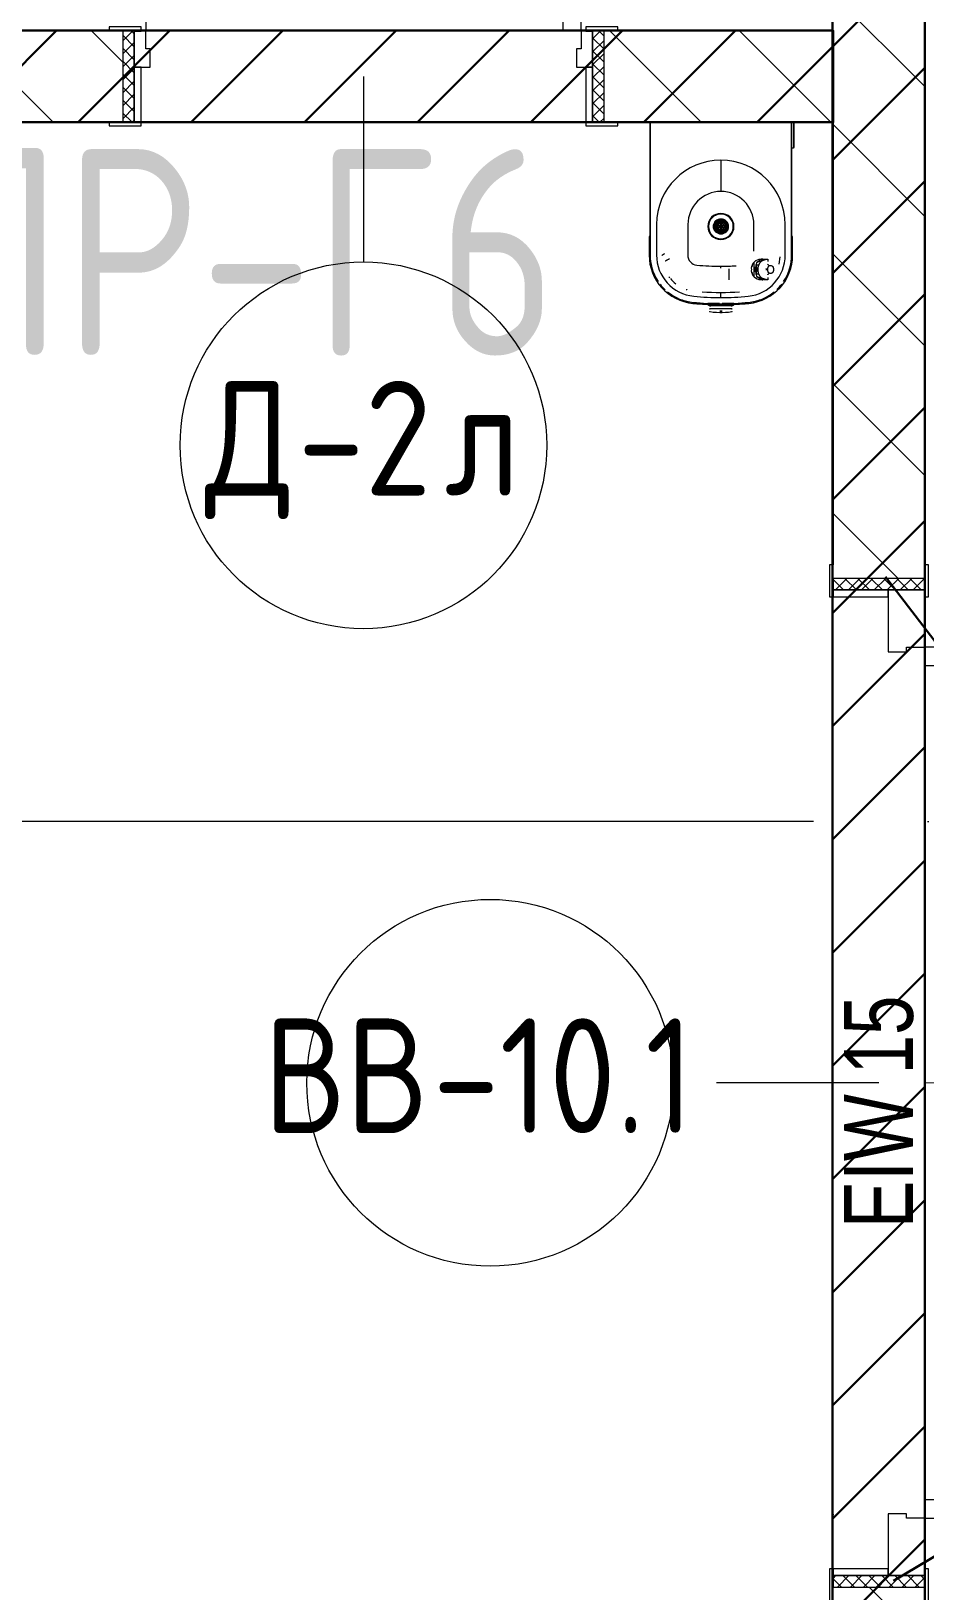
# Model space of a CAD drawing. Header units: millimetres. Extents: x -592259 to 288321, y -552984 to 293768.
# Drawn here: x 162803 to 164753, y -212709 to -209307 of the extents above; entities that cross this region are included whole.
import ezdxf

# ---------------------------------------------------------------- set-up
doc = ezdxf.new("R2010")
doc.units = ezdxf.units.MM
doc.linetypes.add('ADSK_Линия сетки', pattern=[2500, 2000, -250, 0, -250])
for name, color, linetype, lineweight in [('0.1) Блок 3 вып', 6, 'Continuous', 30), ('2.2)Фарх остаток.', 1, 'Continuous', 30), ('3.3) Перемычки 3 выполн', 5, 'Continuous', 30), ('A-DOOR-____-IDEN', 250, 'Continuous', 9), ('A-DOOR-____-MCUT', 250, 'Continuous', 5), ('A-DOOR-____-OTLN', 250, 'Continuous', 5), ('A-DOOR-FRAM-MCUT', 250, 'Continuous', 5), ('A-DOOR-FRAM-OTLN', 250, 'Continuous', 5), ('A-GENM-____-OTLN', 250, 'Continuous', 9), ('A-WALL-____-MCUT', 250, 'Continuous', 13), ('A-WALL-____-PATT', 250, 'Continuous', 13), ('I-WALL-____-OTLN', 250, 'Continuous', 9), ('S-GRID-____-OTLN', 250, 'Continuous', 9)]:
    doc.layers.add(name, color=color, linetype=linetype, lineweight=lineweight)
doc.styles.add('Arial Narrow', font='ARIALN.TTF', dxfattribs={"width": 0.9, "height": 150})
doc.styles.add('GOST Common_1', font='', dxfattribs={"width": 0.9, "height": 250})
doc.styles.add('ISOCPEUR_I_1', font='ГОСТ тип А.ttf', dxfattribs={"height": 2500})
doc.styles.get('GOST Common_1').set_extended_font_data('GOST Common')
pattern_1 = [(135, (28052.9, -258555.93), (-141.42136, -141.42136), [])]

# ---------------------------------------------------------------- blocks, each defined once
blk = doc.blocks.new('Дверь_СКБ_2Ст_Внутренняя1 - Н_ВВ-10_2_2200x2600h_Фрамуга сверху 2 EIW 15-42979487-АР1_Маркировочный план 3 этажа секция 2_3')
at = {"layer": 'A-DOOR-____-OTLN'}
h = blk.add_hatch(dxfattribs=at)
h.set_pattern_fill('FP_12', color=256, style=0, pattern_type=2)
h.set_pattern_definition([(135, (1201.41, 164.685), (-14.1421, -14.1421), []), (225, (1201.41, 164.685), (14.1421, -14.1421), [])])
h.paths.add_polyline_path([(1112.5, -100), (1112.5, 100), (1087.5, 100), (1087.5, -100)])
at = {"layer": 'A-DOOR-FRAM-OTLN'}
h = blk.add_hatch(dxfattribs=at)
h.set_pattern_fill('FP_13', color=256, style=0, pattern_type=2)
h.set_pattern_definition([(45, (-921.384, 164.685), (-14.1421, 14.1421), []), (135, (-921.384, 164.685), (-14.1421, -14.1421), [])])
h.paths.add_polyline_path([(-1062.5, 93.9), (-1062.5, 100), (-1087.5, 100), (-1087.5, -100), (-1062.5, -100), (-1062.5, 60)])
at = {"layer": 'A-DOOR-____-MCUT'}
for p, q in [((-937.5, 1050), (-937.5, 100)), ((-897.5, 1050), (-937.5, 1050)), ((-897.5, 100), (-897.5, 1050)), ((962.5, 1050), (922.5, 1050)), ((922.5, 1050), (922.5, 100)), ((962.5, 100), (962.5, 1050)), ((-937.5, 100), (-897.5, 100)), ((922.5, 100), (962.5, 100))]:
    blk.add_line(p, q, dxfattribs=at)
at = {"layer": 'A-DOOR-____-OTLN'}
for centre, start, end in [((-937.5, 100), 0, 90), ((962.5, 100), 90, 180)]:
    blk.add_arc(centre, 950, start, end, dxfattribs=at)
at = {"layer": 'A-DOOR-FRAM-MCUT'}
for p, q in [((-1047.5, 108), (-1117.5, 108)), ((-1117.5, 108), (-1117.5, 100)), ((-1047.5, 100), (-1047.5, 108)), ((1142.5, 108), (1072.5, 108)), ((1072.5, 108), (1072.5, 100)), ((1142.5, 100), (1142.5, 108)), ((-1117.5, 100), (-1047.5, 100)), ((-1062.5, 100), (-1087.5, 100)), ((-1087.5, 100), (-1087.5, -100)), ((-937.5, 100), (-1062.5, 100)), ((-1062.5, 100), (-1062.5, 20)), ((-1062.5, -100), (-1062.5, 100)), ((-1047.5, 100), (-1062.5, 100)), ((-1062.5, 100), (-1062.5, 99)), ((-1062.5, 99), (-1047.5, 99)), ((-1047.5, 99), (-1047.5, 100)), ((-937.5, 60), (-937.5, 100)), ((962.5, 100), (962.5, 60)), ((1087.5, 100), (962.5, 100)), ((1087.5, 100), (1072.5, 100)), ((1072.5, 100), (1072.5, 99)), ((1072.5, 100), (1142.5, 100)), ((1072.5, 99), (1087.5, 99)), ((1087.5, 20), (1087.5, 100)), ((1112.5, 100), (1087.5, 100)), ((1087.5, 100), (1087.5, -100)), ((1087.5, 99), (1087.5, 100)), ((1112.5, -100), (1112.5, 100)), ((-927.5, 60), (-937.5, 60)), ((-927.5, 20), (-927.5, 60)), ((962.5, 60), (952.5, 60)), ((952.5, 60), (952.5, 20)), ((-1062.5, 20), (-927.5, 20)), ((-1047.5, 20), (-1062.5, 20)), ((-1062.5, 20), (-1062.5, -100)), ((-1047.5, -100), (-1047.5, 20)), ((952.5, 20), (1087.5, 20)), ((1087.5, 20), (1072.5, 20)), ((1072.5, 20), (1072.5, -100)), ((1087.5, -100), (1087.5, 20)), ((-1047.5, -100), (-1117.5, -100)), ((-1117.5, -100), (-1117.5, -108)), ((-1087.5, -100), (-1062.5, -100)), ((-1062.5, -100), (-1047.5, -100)), ((-1047.5, -108), (-1047.5, -100)), ((1072.5, -100), (1087.5, -100)), ((1142.5, -100), (1072.5, -100)), ((1072.5, -100), (1072.5, -108)), ((1087.5, -100), (1112.5, -100)), ((1142.5, -108), (1142.5, -100)), ((-1117.5, -108), (-1047.5, -108)), ((1072.5, -108), (1142.5, -108))]:
    blk.add_line(p, q, dxfattribs=at)
blk = doc.blocks.new('HDF-EBP_SINK - HDF-EBP_SINK-V70-АР1_Маркировочный план 3 этажа секция 2_3')
at = {"layer": 'A-GENM-____-OTLN', "lineweight": 5}
for p, q in [((-154.4, -367.1), (-154.4, -77.5)), ((-154.4, -77.5), (-154.4, -367.1)), ((154.4, -77.5), (154.4, -367.1)), ((154.4, -367.1), (154.4, -77.5)), ((-140.4, -300.5), (-140.5, -367)), ((-72.1, -300.6), (-72.2, -367.1)), ((72.2, -358.4), (72.1, -300.6)), ((140.5, -367), (140.4, -300.5)), ((-154.4, -326.9), (-156.6, -326.9)), ((-156.6, -326.9), (-156.6, -367.1)), ((156.6, -326.9), (154.4, -326.9)), ((156.6, -367.1), (156.6, -326.9)), ((128.5, -371), (126.6, -387.1)), ((67.9, -392.4), (67.9, -390.6)), ((67.9, -406.3), (67.9, -404.6)), ((71.6, -383.4), (71.6, -413.5)), ((72.3, -396.8), (75, -396.8)), ((75, -399.9), (72.3, -399.9)), ((75, -393.5), (76.5, -393)), ((75, -393.5), (76.5, -393)), ((75, -396.8), (75, -393.5)), ((75, -396.8), (76.6, -396.8)), ((75, -403.2), (75, -399.9)), ((76.6, -399.9), (75, -399.9)), ((76.5, -403.7), (75, -403.2)), ((77.7, -404.1), (75, -403.2)), ((76.6, -393.5), (76.6, -396.8)), ((76.6, -399.9), (76.6, -403.2)), ((76.6, -403.2), (77.8, -403.6)), ((77.1, -408), (77.1, -388.9)), ((77.2, -388.1), (82.5, -388.1)), ((78, -396.8), (79.3, -396.8)), ((87.2, -381.6), (80.2, -381.6)), ((94.1, -378), (85.8, -378)), ((93, -376), (102.1, -376)), ((102.5, -376), (102.5, -381.2)), ((82.5, -408.8), (77.2, -408.8)), ((80.2, -415.3), (87.2, -415.3)), ((94.1, -418.9), (85.8, -418.9)), ((102.1, -421), (93, -421)), ((102.5, -408.7), (102.5, -410.5)), ((102.5, -415.7), (102.5, -420.9)), ((-28.6, -475.3), (-28.6, -473)), ((-3.1, -473), (-28.6, -473)), ((-28.6, -475.3), (-23.1, -475.3)), ((28.6, -475.3), (-28.6, -475.3)), ((28.6, -473), (3.1, -473)), ((23.1, -473), (28.6, -473)), ((28.6, -473), (28.6, -475.3)), ((-24.6, -484.4), (-23.8, -484.1)), ((24.6, -484.4), (-24.6, -484.4)), ((-23.8, -484.1), (-23.2, -484.1)), ((23.8, -484.1), (-23.8, -484.1)), ((22.2, -477.8), (-22.2, -477.8)), ((22.2, -484.1), (-22.2, -484.1)), ((2.6, -489.7), (-2.6, -489.7)), ((-2.6, -489.7), (2.6, -489.7)), ((2.6, -492), (-2.6, -492)), ((-2.6, -492), (2.6, -492)), ((23.2, -484.1), (23.8, -484.1)), ((23.8, -484.1), (24.6, -484.4))]:
    blk.add_line(p, q, dxfattribs=at)
at = {"layer": 'A-GENM-____-OTLN', "lineweight": 5, "flags": 128}
for points in [[(67.3, -398.5), (67.1, -395.3), (67.4, -392.1), (67.8, -390.6)], [(68.1, -407.5), (67.4, -404.9), (67.1, -401.7), (67.3, -398.5)], [(82.7, -376.6), (78.8, -377.9), (75.3, -380), (72.3, -382.6), (69.9, -385.7), (68.1, -389.1)], [(68.1, -407.8), (69.9, -411.3), (72.3, -414.4), (75.3, -417), (78.8, -419), (82.7, -420.3)], [(77.5, -386.9), (78.7, -384), (80.2, -381.6)], [(80.2, -381.6), (83, -379.5), (85.8, -378)], [(88.2, -376.2), (85.4, -376.4), (82.7, -376.6)], [(85.8, -378), (88.3, -377.3), (90.9, -376.8)], [(80.2, -415.3), (78.7, -412.9), (77.5, -410)], [(85.8, -418.9), (83, -417.4), (80.2, -415.3)], [(82.7, -420.3), (85.4, -420.5), (88.2, -420.7)], [(90.9, -420.1), (88.3, -419.6), (85.8, -418.9)], [(-28.6, -475.3), (-28.2, -475.6), (-27.7, -475.9), (-27.3, -476.1), (-26.9, -476.4), (-26.4, -476.6), (-25.9, -476.8), (-25.5, -477), (-25, -477.2), (-24.5, -477.3), (-24, -477.5), (-23.5, -477.6), (-23, -477.7), (-22.5, -477.7), (-22.2, -477.8)], [(22.2, -477.8), (22.7, -477.7), (23.2, -477.6), (23.7, -477.5), (24.2, -477.4), (24.7, -477.3), (25.2, -477.1), (25.7, -476.9), (26.1, -476.7), (26.6, -476.5), (27, -476.3), (27.5, -476), (27.9, -475.8), (28.3, -475.5), (28.6, -475.3)], [(-24.6, -489.5), (-24.6, -489.5), (-24.6, -489.6), (-24.6, -489.6), (-24.6, -489.7), (-24.6, -489.7), (-24.6, -489.7), (-24.6, -489.8), (-24.5, -489.8), (-24.5, -489.9), (-24.5, -489.9), (-24.5, -489.9), (-24.5, -490), (-24.5, -490), (-24.4, -490), (-24.4, -490.1), (-24.4, -490.1), (-24.4, -490.1), (-24.3, -490.2), (-24.3, -490.2), (-24.3, -490.2), (-24.2, -490.2), (-24.2, -490.3), (-24.2, -490.3), (-24.1, -490.3), (-24.1, -490.3), (-24.1, -490.4), (-24, -490.4), (-24, -490.4), (-24, -490.4), (-23.9, -490.4), (-23.9, -490.4), (-23.8, -490.4), (-23.8, -490.5), (-23.8, -490.5), (-23.7, -490.5)], [(-23.7, -490.5), (-16.7, -491.3), (-9.6, -491.8), (-2.6, -492)], [(2.6, -492), (9.7, -491.8), (16.8, -491.3), (23.7, -490.5)], [(23.7, -490.5), (23.8, -490.5), (23.8, -490.5), (23.9, -490.4), (23.9, -490.4), (23.9, -490.4), (24, -490.4), (24, -490.4), (24, -490.4), (24.1, -490.4), (24.1, -490.3), (24.1, -490.3), (24.2, -490.3), (24.2, -490.3), (24.2, -490.2), (24.3, -490.2), (24.3, -490.2), (24.3, -490.2), (24.4, -490.1), (24.4, -490.1), (24.4, -490.1), (24.4, -490), (24.5, -490), (24.5, -490), (24.5, -489.9), (24.5, -489.9), (24.5, -489.9), (24.5, -489.8), (24.6, -489.8), (24.6, -489.7), (24.6, -489.7), (24.6, -489.7), (24.6, -489.6), (24.6, -489.6), (24.6, -489.5), (24.6, -489.5)]]:
    blk.add_lwpolyline(points, dxfattribs=at)
at = {"layer": 'A-GENM-____-OTLN', "lineweight": 5}
for centre, radius in [((0, -304.7), 16.2), ((0, -304.7), 15.1), ((0, -304.7), 14.3), ((-11.5, -304.7), 2.38), ((-10, -298.9), 2.38), ((-5.9, -304.7), 2.38), ((-5.8, -294.7), 2.38), ((-2.8, -299.9), 2.38), ((0, -293.2), 2.38), ((0, -304.7), 1.68), ((2.8, -299.9), 2.38), ((5.7, -294.7), 2.38), ((5.9, -304.7), 2.38), ((10, -298.9), 2.38), ((11.5, -304.7), 2.38), ((-10, -310.5), 2.38), ((-5.8, -314.7), 2.38), ((-2.8, -309.5), 2.38), ((0, -316.2), 2.38), ((2.8, -309.5), 2.38), ((5.7, -314.7), 2.38), ((10, -310.5), 2.38)]:
    blk.add_circle(centre, radius, dxfattribs=at)
for centre, radius, start, end in [((0.2, -300.6), 140.6, 90.0806, 179.9517), ((-0.2, -300.6), 140.6, 0.0483, 89.9194), ((0.2, -300.6), 72.3, 90.1567, 179.9517), ((-0.2, -300.6), 72.3, 0.0483, 89.8433), ((0, -304.7), 28.5, 0, 180), ((0, -304.7), 28.5, 0, 180), ((0, -304.7), 28.5, 180, 360), ((0, -304.7), 28.5, 180, 360), ((0, -304.7), 27.1, 0, 180), ((0, -304.7), 27.1, 180, 0), ((0, -304.7), 16.2, 0, 180), ((0, -304.7), 16.2, 180, 0), ((0, -304.7), 15.1, 0, 180), ((0, -304.7), 15.1, 0, 180), ((0, -304.7), 15.1, 0, 180), ((0, -304.7), 15.1, 0, 180), ((0, -304.7), 15.1, 180, 360), ((0, -304.7), 15.1, 180, 0), ((0, -304.7), 15.1, 180, 0), ((0, -304.7), 15.1, 180, 0), ((0, -304.7), 14.3, 0, 180), ((0, -304.7), 14.3, 0, 180), ((0, -304.7), 14.3, 0, 180), ((0, -304.7), 14.3, 0, 180), ((0, -304.7), 14.3, 180, 360), ((0, -304.7), 14.3, 180, 0), ((0, -304.7), 14.3, 180, 0), ((0, -304.7), 14.3, 180, 0), ((-11.5, -304.7), 2.38, 360, 180), ((-11.5, -304.7), 2.38, 0, 180), ((-11.5, -304.7), 2.38, 180, 0), ((-11.5, -304.7), 2.38, 180, 360), ((-10, -298.9), 2.38, 0, 180), ((-10, -298.9), 2.38, 0, 180), ((-10, -298.9), 2.38, 180, 0), ((-10, -298.9), 2.38, 180, 360), ((0, -304.7), 11, 90, 270), ((-5.9, -304.7), 2.38, 0, 180), ((-5.9, -304.7), 2.38, 105, 180), ((-5.9, -304.7), 2.38, 180, 0), ((-5.9, -304.7), 2.38, 180, 255), ((-5.8, -294.7), 2.38, 0, 180), ((-5.8, -294.7), 2.38, 0, 180), ((-5.8, -294.7), 2.38, 180, 0), ((-5.8, -294.7), 2.38, 180, 360), ((-5.9, -304.7), 2.38, 0, 90), ((-5.9, -304.7), 2.38, 270, 0), ((-2.8, -299.9), 2.38, 0, 180), ((-2.8, -299.9), 2.38, 0, 180), ((-2.8, -299.9), 2.38, 180, 0), ((-2.8, -299.9), 2.38, 195, 0), ((0, -293.2), 2.38, 0, 180), ((0, -293.2), 2.38, 0, 180), ((0, -293.2), 2.38, 180, 0), ((0, -293.2), 2.38, 180, 255), ((0, -304.7), 1.68, 0, 180), ((0, -304.7), 1.68, 0, 180), ((0, -304.7), 1.68, 180, 0), ((0, -304.7), 1.68, 180, 0), ((0, -304.7), 11, 270, 90), ((2.8, -299.9), 2.38, 0, 180), ((2.8, -299.9), 2.38, 360, 180), ((2.8, -299.9), 2.38, 180, 0), ((2.8, -299.9), 2.38, 180, 345), ((0, -293.2), 2.38, 285, 0), ((5.7, -294.7), 2.38, 0, 180), ((5.7, -294.7), 2.38, 360, 180), ((5.7, -294.7), 2.38, 180, 0), ((5.7, -294.7), 2.38, 180, 0), ((5.9, -304.7), 2.38, 90.0554, 180), ((5.9, -304.7), 2.38, 0, 180), ((5.9, -304.7), 2.38, 90, 180), ((5.9, -304.7), 2.38, 180, 0), ((5.9, -304.7), 2.38, 180, 270), ((5.9, -304.7), 2.38, 0, 75), ((5.9, -304.7), 2.38, 285, 0), ((10, -298.9), 2.38, 0, 180), ((10, -298.9), 2.38, 0, 180), ((10, -298.9), 2.38, 180, 0), ((10, -298.9), 2.38, 180, 360), ((11.5, -304.7), 2.38, 0, 180), ((11.5, -304.7), 2.38, 0, 180), ((11.5, -304.7), 2.38, 180, 0), ((11.5, -304.7), 2.38, 180, 0), ((-10, -310.5), 2.38, 0, 180), ((-10, -310.5), 2.38, 360, 180), ((-10, -310.5), 2.38, 180, 0), ((-10, -310.5), 2.38, 180, 0), ((-5.8, -314.7), 2.38, 0, 180), ((-5.8, -314.7), 2.38, 0, 180), ((-5.8, -314.7), 2.38, 180, 0), ((-5.8, -314.7), 2.38, 180, 0), ((-2.8, -309.5), 2.38, 0, 180), ((-2.8, -309.5), 2.38, 180, 0), ((-2.8, -309.5), 2.38, 180, 0), ((-2.8, -309.5), 2.38, 0, 165), ((0, -316.2), 2.38, 0, 180), ((0, -316.2), 2.38, 105, 180), ((0, -316.2), 2.38, 180, 0), ((0, -316.2), 2.38, 180, 0), ((2.8, -309.5), 2.38, 0, 180), ((2.8, -309.5), 2.38, 15, 180), ((2.8, -309.5), 2.38, 180, 0), ((2.8, -309.5), 2.38, 180, 0), ((0, -316.2), 2.38, 0, 75), ((5.7, -314.7), 2.38, 0, 180), ((5.7, -314.7), 2.38, 0, 180), ((5.7, -314.7), 2.38, 180, 0), ((5.7, -314.7), 2.38, 180, 0), ((10, -310.5), 2.38, 0, 180), ((10, -310.5), 2.38, 360, 180), ((10, -310.5), 2.38, 180, 0), ((10, -310.5), 2.38, 180, 0), ((-50.8, -367.1), 105.8, 180, 264.535), ((-50.8, -367.1), 103.6, 180, 213.814), ((-50.8, -367.1), 103.6, 180, 195.4934), ((-50.3, -367.1), 90.2, 179.9517, 264.2224), ((-50.3, -367.1), 21.9, 179.9517, 264.2224), ((50.3, -367.1), 90.2, 275.7776, 0.0483), ((50.8, -367.1), 105.8, 275.465, 360), ((50.8, -367.1), 103.6, 326.186, 0), ((50.8, -367.1), 103.6, 344.5066, 360), ((-50.8, -367.1), 103.6, 200.6535, 211.4163), ((-4.3, 87.2), 478.5, 264.2224, 270.5192), ((4.3, 87.2), 478.5, 269.4808, 273.4686), ((94.7, -398.5), 4.73, 345.7649, 26.4947), ((94.7, -398.5), 13.1, 37.513, 57.2889), ((94.7, -398.5), 13.1, 305.7005, 322.487), ((50.8, -367.1), 103.6, 328.5837, 339.3465), ((-50.8, -367.1), 103.6, 217.8768, 226.8402), ((-50.7, -367), 78.7, 217.0387, 219.2483), ((-50.4, -367.7), 78.4, 220.2117, 232.1223), ((-50.4, -367.7), 78.4, 251.32, 252.7791), ((50.8, -367.1), 103.6, 313.3418, 322.3052), ((-50.8, -367.1), 103.6, 230.721, 264.535), ((-50.8, -367.1), 103.6, 233.1187, 243.8815), ((-50.8, -367.1), 103.6, 249.0416, 264.535), ((0, 163.9), 639.2, 264.535, 267.5504), ((0, 163.9), 637, 264.535, 270), ((0, 163.9), 637, 264.535, 270), ((-4.3, 87.2), 546.8, 264.2224, 270.4544), ((0.1, 182.5), 631, 266.2538, 273.652), ((0, 163.9), 639.2, 267.6208, 267.7358), ((0, 163.9), 639.2, 267.8004, 267.927), ((4.3, 87.2), 546.8, 269.5456, 275.7776), ((0, 163.9), 637, 270, 275.465), ((0, 163.9), 637, 270, 275.465), ((0, 163.9), 639.2, 272.515, 275.465), ((50.8, -367.1), 103.6, 275.465, 309.279), ((50.8, -367.1), 103.6, 275.465, 290.9584), ((50.8, -367.1), 103.6, 296.1185, 306.8813)]:
    blk.add_arc(centre, radius, start, end, dxfattribs=at)
for centre, major_axis, start_param, end_param in [((75.8, -398.3), (0, 5), 0.221966, 1.262588), ((75.8, -398.3), (0, 5), 1.879005, 2.919627), ((78.8, -398.3), (0, 5.94), 1.312399, 1.570796), ((78.8, -398.3), (0, 5.94), 1.570796, 1.829193), ((75.8, -398.3), (0, 5), 3.357204, 4.367651), ((75.8, -398.3), (0, 5), 5.020598, 5.432897)]:
    blk.add_ellipse(centre, major_axis=major_axis, ratio=0.731354, start_param=start_param, end_param=end_param, dxfattribs=at)
for points, knots in [([(0, -160), (0, -160.8), (0, -162.5), (0, -165), (0, -167.3), (0, -169.2), (0, -170.8), (0, -172), (0, -172.7), (0, -173.2), (0, -173.6), (0, -174.4), (0, -175.8), (0, -178.5), (0, -182.4), (0, -185.8), (0, -188.6), (0, -190.8), (0, -193.1), (0, -195.3), (0, -197.5), (0, -199.7), (0, -202), (0, -205.1), (0, -209), (0, -213.7), (0, -220), (0, -225), (0, -228.3)], [-1, -1, -1, -1, -0.972222, -0.944444, -0.916667, -0.888889, -0.861111, -0.833333, -0.805556, -0.777778, -0.75, -0.722222, -0.666667, -0.611111, -0.555556, -0.5, -0.472222, -0.444444, -0.416667, -0.388889, -0.361111, -0.333333, -0.305556, -0.277778, -0.222222, -0.166667, -0.111111, 0, 0, 0, 0]), ([(-128.6, -367.4), (-128.2, -367.2), (-127.4, -366.7), (-126.2, -366), (-124.8, -365.1), (-123.5, -364.3), (-123.2, -364.1), (-123.2, -364.1)], [-1, -1, -1, -1, -0.857143, -0.714286, -0.571429, -0.285714, 0, 0, 0, 0]), ([(-121.6, -380), (-121, -379.6), (-119.7, -378.9), (-117.9, -377.9), (-116.7, -377.3), (-116.3, -377), (-116.2, -377)], [-1, -1, -1, -1, -0.7857143, -0.5714286, -0.2857143, -0.1428571, -0.1428571, -0.1428571, -0.1428571]), ([(-116.1, -376.9), (-116.1, -376.9), (-115.6, -376.6), (-113.6, -375.6), (-111.8, -374.5)], [-1, -1, -1, -1, -0.8571429, -0.5714286, -0.5714286, -0.5714286, -0.5714286]), ([(17.9, -414.5), (17.9, -414.5), (17.9, -413.9), (17.9, -410.9), (17.9, -406.2), (17.9, -401.9), (18, -398.8), (18, -397.1)], [-1, -1, -1, -1, -0.8571429, -0.5714286, -0.4285714, -0.2857143, -0.1428571, -0.1428571, -0.1428571, -0.1428571]), ([(68.1, -389.1), (68.1, -389.3), (68, -389.5), (68, -389.9), (68, -390.1), (67.9, -390.4), (67.9, -390.6), (67.9, -390.6)], [0, 0, 0, 0, 0.1, 0.15, 0.2, 0.25, 0.3, 0.3, 0.3, 0.3]), ([(68, -405.8), (68, -405.9), (67.9, -406.2), (67.9, -406.5), (68, -406.8), (68, -407), (68, -407.4), (68.1, -407.6), (68.1, -407.8)], [0.6, 0.6, 0.6, 0.6, 0.7, 0.75, 0.8, 0.85, 0.9, 1, 1, 1, 1]), ([(77.2, -408.8), (77.1, -408.1), (77.2, -406.7), (77.5, -404.8), (77.8, -403.5), (78, -402.7), (78.1, -402.1), (78.2, -401.5), (78.4, -400.9), (78.5, -400.3), (78.6, -399.7), (78.6, -399.1), (78.6, -398.5), (78.6, -397.8), (78.6, -397.2), (78.5, -396.6), (78.4, -396), (78.2, -395.4), (78.1, -394.8), (78, -394.2), (77.8, -393.5), (77.5, -392.1), (77.2, -390.2), (77.1, -388.8), (77.2, -388.1)], [0, 0, 0, 0, 0.111111, 0.222222, 0.277778, 0.305556, 0.333333, 0.361111, 0.388889, 0.416667, 0.444444, 0.472222, 0.5, 0.527778, 0.555556, 0.583333, 0.611111, 0.638889, 0.666667, 0.694444, 0.722222, 0.777778, 0.888889, 1, 1, 1, 1]), ([(82.7, -388.1), (82.1, -389.3), (81.2, -391.9), (80.5, -395.8), (80.4, -399), (80.6, -401.3), (80.8, -402.9), (81.2, -404.5), (81.7, -406.5), (82.3, -407.9), (82.7, -408.8)], [0, 0, 0, 0, 0.2, 0.4, 0.55, 0.625, 0.7, 0.775, 0.85, 1, 1, 1, 1]), ([(94.3, -376.6), (95.7, -376.5), (98.2, -376.3), (100.8, -376), (102.2, -375.9), (102.5, -376), (102.5, -376)], [0, 0, 0, 0, 0.1666667, 0.3333333, 0.5, 0.6188068, 0.6188068, 0.6188068, 0.6188068]), ([(105, -406.4), (104.7, -406.3), (104.2, -405.8), (103.7, -404.9), (103.4, -404.2), (103.2, -403.7), (103.1, -403.3), (103, -402.9), (102.8, -402.3), (102.7, -401.6), (102.6, -401), (102.5, -400.5), (102.5, -399.9), (102.4, -399.2), (102.4, -398.4), (102.4, -397.7), (102.5, -397.1), (102.5, -396.6), (102.6, -395.7), (102.8, -394.9), (102.9, -394.4)], [-1, -1, -1, -1, -0.8, -0.7, -0.65, -0.6, -0.575, -0.55, -0.5, -0.45, -0.4, -0.375, -0.35, -0.3, -0.25, -0.2, -0.175, -0.15, -0.1, 0, 0, 0, 0]), ([(111, -390.3), (111.3, -390.4), (111.7, -390.6), (112.1, -391), (112.4, -391.2), (112.5, -391.3), (112.6, -391.4), (112.7, -391.5), (112.8, -391.6), (113, -391.8), (113.3, -392.2), (113.6, -392.6), (113.8, -393), (113.9, -393.3), (113.9, -393.5), (114, -393.7), (114.1, -394.1), (114.2, -394.5), (114.4, -395.2), (114.6, -396.1), (114.7, -397.1), (114.8, -397.9), (114.8, -398.3), (114.9, -398.6), (114.8, -398.9), (114.8, -399.4), (114.7, -400.1), (114.6, -401), (114.4, -401.9), (114.2, -402.5), (114.1, -402.9), (114, -403.2), (113.9, -403.4), (113.9, -403.5), (113.8, -403.7), (113.7, -404), (113.6, -404.3), (113.3, -404.8), (113, -405.1), (112.8, -405.3), (112.6, -405.4), (112.5, -405.6), (112.4, -405.7), (112.1, -406), (111.8, -406.2), (111.4, -406.4), (110.8, -406.7), (110.1, -406.9), (108.9, -407.1), (107.2, -407), (105.8, -406.7), (105, -406.4)], [-1, -1, -1, -1, -0.944444, -0.916667, -0.902778, -0.895833, -0.888889, -0.881944, -0.875, -0.861111, -0.833333, -0.805556, -0.791667, -0.784722, -0.777778, -0.770833, -0.763889, -0.75, -0.736111, -0.722222, -0.694444, -0.680556, -0.673611, -0.666667, -0.659722, -0.652778, -0.638889, -0.611111, -0.597222, -0.583333, -0.569444, -0.5625, -0.559028, -0.555556, -0.548611, -0.541667, -0.527778, -0.5, -0.472222, -0.458333, -0.451389, -0.444444, -0.430556, -0.416667, -0.388889, -0.361111, -0.333333, -0.277778, -0.222222, -0.111111, 0, 0, 0, 0]), ([(17.9, -420.8), (17.9, -420.1), (17.9, -418.7), (17.9, -416.6), (17.9, -415.2), (17.9, -414.7), (17.9, -414.6)], [-1, -1, -1, -1, -0.7857143, -0.5714286, -0.2857143, -0.1428571, -0.1428571, -0.1428571, -0.1428571]), ([(102.4, -420.9), (102.4, -421), (101.5, -421), (98.2, -420.7), (95.7, -420.4), (94.3, -420.3)], [0.3811932, 0.3811932, 0.3811932, 0.3811932, 0.6666667, 0.8333333, 1, 1, 1, 1]), ([(0, -459.6), (0, -458.7), (0, -457), (0, -454.6), (0, -452.3), (0, -450.4), (0, -449.1), (0, -448.5), (0, -448.4)], [-1, -1, -1, -1, -0.9722222, -0.9444444, -0.9166667, -0.8888889, -0.8611111, -0.852685, -0.852685, -0.852685, -0.852685])]:
    blk.add_open_spline(points, degree=3, knots=knots, dxfattribs=at)
for points in [[(-123.2, -364.1), (-123.2, -364.1), (-123, -364), (-122.7, -363.8)], [(0, -395.6), (0, -394.2), (0, -392.7), (0, -391.3)], [(67.9, -390.6), (67.9, -390.8), (68, -391), (68, -391.2)], [(77.2, -388.1), (77.2, -387.9), (77.3, -387.5), (77.4, -387.1), (77.5, -386.9)], [(87.2, -381.6), (86.4, -382.5), (84.8, -384.4), (83.4, -386.8), (82.7, -388.1)], [(94.1, -378), (93, -378.4), (90.7, -379.4), (88.4, -380.8), (87.2, -381.6)], [(91.2, -376), (90.4, -376.1), (89.3, -376.2), (88.2, -376.2)], [(90.9, -376.8), (91.7, -376.6), (93.1, -376.3), (93.6, -376.1), (93.6, -376.1)], [(93.6, -376.8), (93.9, -376.7), (94.1, -376.7), (94.3, -376.6)], [(99.3, -376.8), (98.5, -377), (96.8, -377.3), (95, -377.8), (94.1, -378)], [(102.4, -376.1), (102.2, -376.2), (101.1, -376.5), (99.3, -376.8)], [(102.9, -394.4), (103.2, -393.3), (103.8, -391.5), (104.6, -390.7), (105, -390.5)], [(105, -390.5), (106.2, -390.1), (108.3, -389.7), (110.1, -390), (111, -390.3)], [(77.5, -410), (77.4, -409.8), (77.3, -409.5), (77.2, -409), (77.2, -408.8)], [(82.7, -408.8), (83.4, -410.1), (84.8, -412.5), (86.4, -414.5), (87.2, -415.3)], [(87.2, -415.3), (88.4, -416.1), (90.7, -417.5), (93, -418.5), (94.1, -418.9)], [(88.2, -420.7), (89.3, -420.8), (90.4, -420.8), (91.2, -420.9)], [(93.6, -420.8), (93.6, -420.8), (93.1, -420.6), (91.7, -420.3), (90.9, -420.1)], [(94.3, -420.3), (94.1, -420.3), (93.9, -420.2), (93.6, -420.1)], [(94.1, -418.9), (95, -419.2), (96.8, -419.6), (98.5, -419.9), (99.3, -420.1)], [(99.3, -420.1), (100.2, -420.3), (101.6, -420.6), (102.3, -420.8), (102.4, -420.8)], [(102.4, -409.9), (102.4, -409.6), (102.4, -409.3), (102.3, -409.1)]]:
    blk.add_open_spline(points, degree=3, dxfattribs=at)
blk = doc.blocks.new('Elkay_logo - Elkay_logo-V71-АР1_Маркировочный план 3 этажа секция 2_3')
at = {"layer": 'A-GENM-____-OTLN', "lineweight": 5}
for p, q in [((136413.3, 49050), (136413.3, 48994.2)), ((136414.1, 49050), (136414.1, 48995.2)), ((136413.3, 48993.4), (136409.4, 48993.4)), ((136413.3, 48995.2), (136414.1, 48995.2)), ((136413.3, 48994.2), (136413.3, 48993.4)), ((136413.3, 48993.4), (136413.3, 48994.2))]:
    blk.add_line(p, q, dxfattribs=at)
blk = doc.blocks.new('Дверь_СКБ_1Ст_Внутренняя - Д-2л_1050x2100h_ПУИ-41843708-АР1_Маркировочный план 3 этажа секция 2_3')
at = {"layer": 'A-DOOR-____-OTLN'}
h = blk.add_hatch(dxfattribs=at)
h.set_pattern_fill('FP_36', color=256, style=0, pattern_type=2)
h.set_pattern_definition([(135, (1776.41, 164.685), (-14.14214, -14.14214), []), (225, (1776.41, 164.685), (14.14214, -14.14214), [])])
h.paths.add_polyline_path([(537.5, -100), (537.5, 100), (512.5, 100), (512.5, -100), (537.1, -100)])
at = {"layer": 'A-DOOR-FRAM-OTLN'}
h = blk.add_hatch(dxfattribs=at)
h.set_pattern_fill('FP_37', color=256, style=0, pattern_type=2)
h.set_pattern_definition([(45, (-346.384, 164.685), (-14.1421, 14.1421), []), (135, (-346.384, 164.685), (-14.1421, -14.1421), [])])
h.paths.add_polyline_path([(-487.5, -100), (-487.5, 100), (-512.5, 100), (-512.5, -100)])
at = {"layer": 'A-DOOR-____-MCUT'}
for p, q in [((487.5, 1050), (447.5, 1050)), ((447.5, 1050), (447.5, 100)), ((487.5, 100), (487.5, 1050)), ((447.5, 100), (487.5, 100))]:
    blk.add_line(p, q, dxfattribs=at)
at = {"layer": 'A-DOOR-____-OTLN'}
blk.add_arc((487.5, 100), 950, 90, 180, dxfattribs=at)
at = {"layer": 'A-DOOR-FRAM-MCUT'}
for p, q in [((-472.5, 108), (-542.5, 108)), ((-542.5, 108), (-542.5, 100)), ((-472.5, 100), (-472.5, 108)), ((567.5, 108), (497.5, 108)), ((497.5, 108), (497.5, 100)), ((567.5, 100), (567.5, 108)), ((-542.5, 100), (-472.5, 100)), ((-487.5, 100), (-512.5, 100)), ((-512.5, 100), (-512.5, -100)), ((-462.5, 100), (-487.5, 100)), ((-487.5, 100), (-487.5, 20)), ((-487.5, -100), (-487.5, 100)), ((-472.5, 100), (-487.5, 100)), ((-487.5, 100), (-487.5, 99)), ((-487.5, 99), (-472.5, 99)), ((-472.5, 99), (-472.5, 100)), ((-462.5, 60), (-462.5, 100)), ((487.5, 100), (487.5, 60)), ((512.5, 100), (487.5, 100)), ((512.5, 100), (497.5, 100)), ((497.5, 100), (497.5, 99)), ((497.5, 100), (567.5, 100)), ((497.5, 99), (512.5, 99)), ((512.5, 20), (512.5, 100)), ((537.5, 100), (512.5, 100)), ((512.5, 100), (512.5, -100)), ((512.5, 99), (512.5, 100)), ((537.5, -100), (537.5, 100)), ((-452.5, 60), (-462.5, 60)), ((-452.5, 20), (-452.5, 60)), ((487.5, 60), (477.5, 60)), ((477.5, 60), (477.5, 20)), ((-487.5, 20), (-452.5, 20)), ((-472.5, 20), (-487.5, 20)), ((-487.5, 20), (-487.5, -100)), ((-472.5, -100), (-472.5, 20)), ((477.5, 20), (512.5, 20)), ((512.5, 20), (497.5, 20)), ((497.5, 20), (497.5, -100)), ((512.5, -100), (512.5, 20)), ((-472.5, -100), (-542.5, -100)), ((-542.5, -100), (-542.5, -108)), ((-512.5, -100), (-487.5, -100)), ((-487.5, -100), (-472.5, -100)), ((-472.5, -108), (-472.5, -100)), ((497.5, -100), (512.5, -100)), ((567.5, -100), (497.5, -100)), ((497.5, -100), (497.5, -108)), ((512.5, -100), (537.5, -100)), ((567.5, -108), (567.5, -100)), ((-542.5, -108), (-472.5, -108)), ((497.5, -108), (567.5, -108))]:
    blk.add_line(p, q, dxfattribs=at)
blk = doc.blocks.new('ADSK_Марка_Дверь - Типоразмер_ADSK_Марка-30565456-АР1_Маркировочный план 3 этажа секция 2_3')
at = {"layer": 'A-DOOR-____-IDEN'}
blk.add_circle((0, 0), 4, dxfattribs=at)

msp = doc.modelspace()

# ---------------------------------------------------------------- hatches: boundary and pattern name
at = {"layer": '0.1) Блок 3 вып'}
h = msp.add_hatch(dxfattribs=at)
h.set_pattern_fill('ANSI31', color=256, scale=55)
h.paths.add_polyline_path([(164551.4057, -208660.928), (164752.8838, -208660.928), (164752.8838, -213230.9602), (164551.4057, -213230.9602)])
h.paths.add_polyline_path([(160552.9067, -209505.928), (164552.9057, -209505.928), (164552.9057, -209305.928), (160552.9067, -209305.928)])
h.paths.add_polyline_path([(152572.9052, -209305.928), (150494.4904, -209305.928), (150494.4904, -209505.928), (152572.9052, -209505.928)])
h.paths.add_polyline_path([(142352.8845, -203010.6466), (145652.8838, -203010.6466), (145652.8838, -203210.6466), (142352.8845, -203210.6466)])
h.paths.add_polyline_path([(145652.8838, -205450.9286), (142352.8845, -205450.9286), (142352.8845, -205249.6036), (145652.8838, -205249.6036)])
h.paths.add_polyline_path([(145652.8838, -206680.9292), (145852.9057, -206680.9292), (145852.9057, -200380.9292), (145652.8838, -200380.9292)])
h.paths.add_polyline_path([(145852.9057, -209505.928), (145652.8838, -209505.928), (145652.8838, -207080.9292), (145852.9057, -207080.9292)])
h.paths.add_polyline_path([(142152.8845, -203010.6466), (142352.8845, -203010.6466), (142352.8845, -205450.9286), (142152.8845, -205450.9286)])
at = {"layer": 'A-WALL-____-PATT', "lineweight": 15}
h = msp.add_hatch(dxfattribs=at)
h.set_pattern_fill('FP_1', color=256, style=0, pattern_type=2)
h.set_pattern_definition(pattern_1)
h.paths.add_polyline_path([(164728.2838, -213230.9602), (164752.9057, -213230.9602), (164752.9057, -212700.9292), (164552.9057, -212700.9292), (164552.9057, -213230.9602), (164632.9057, -213230.9602)])
h.paths.add_polyline_path([(164552.9057, -210500.9292), (164752.9057, -210500.9292), (164751.9057, -208660.928), (164552.9057, -208660.928), (164552.9057, -210470.9292)])
h = msp.add_hatch(dxfattribs=at)
h.set_pattern_fill('FP_1', color=256, style=0, pattern_type=2)
h.set_pattern_definition(pattern_1)
h.paths.add_polyline_path([(162282.8838, -209505.928), (163002.8838, -209505.928), (163002.8838, -209305.928), (162252.8838, -209305.928), (162252.8838, -209505.928)])
h.paths.add_polyline_path([(164221.4326, -209505.928), (164552.9057, -209505.928), (164552.9057, -209305.928), (164052.8838, -209305.928), (164052.8838, -209505.928), (164082.8838, -209505.928)])
h.paths.add_polyline_path([(161152.8838, -209505.928), (161152.8838, -209305.928), (160552.9067, -209305.928), (160552.9067, -209505.928), (161122.8838, -209505.928)])

# ---------------------------------------------------------------- linework, layer by layer
at = {"layer": '0.1) Блок 3 вып'}
for points in [[(164551.4057, -208660.928), (164752.8838, -208660.928), (164752.8838, -213230.9602), (164551.4057, -213230.9602)], [(160552.9067, -209505.928), (164552.9057, -209505.928), (164552.9057, -209305.928), (160552.9067, -209305.928)]]:
    msp.add_lwpolyline(points, close=True, dxfattribs=at)
at = {"layer": '2.2)Фарх остаток.'}
for points in [[(164667.4252, -210497.3393), (165069.2637, -211021.8442), (165115.2447, -211021.8442), (165815.2447, -211021.8442)], [(164684.3448, -212687.1292), (164976.7387, -212513.7042), (165676.7387, -212513.7042)]]:
    msp.add_lwpolyline(points, dxfattribs=at)
at = {"layer": 'A-DOOR-____-IDEN'}
for p, q in [((163527.8838, -209405.928), (163527.8838, -209810.428)), ((164652.9057, -211600.9292), (164297.9818, -211600.9292))]:
    msp.add_line(p, q, dxfattribs=at)
at = {"layer": 'A-WALL-____-MCUT', "color": 7, "lineweight": 15}
for p, q in [((162282.8838, -209505.928), (162972.8838, -209505.928)), ((164082.8838, -209505.928), (164552.9057, -209505.928)), ((164552.9057, -209505.928), (164552.9057, -210470.9292))]:
    msp.add_line(p, q, dxfattribs=at)
at = {"layer": 'I-WALL-____-OTLN', "lineweight": 15}
for p, q in [((164012.8838, -209505.928), (163042.8838, -209505.928)), ((164552.9057, -212660.9292), (164552.9057, -210540.9292))]:
    msp.add_line(p, q, dxfattribs=at)
at = {"layer": 'S-GRID-____-OTLN', "linetype": 'ADSK_Линия сетки'}
for p, q in [((164552.9057, -262294.7685), (164552.9057, -197353.9241)), ((184510.8783, -211030.9286), (127372.9057, -211030.9286))]:
    msp.add_line(p, q, dxfattribs=at)

# ---------------------------------------------------------------- block references
at = {"layer": 'A-DOOR-____-IDEN', "xscale": 99.99999999999993, "yscale": 99.99999999999993, "zscale": 99.99999999999993}
for p in [(163527.8838, -210210.428), (163804.3392, -211600.9292)]:
    msp.add_blockref('ADSK_Марка_Дверь - Типоразмер_ADSK_Марка-30565456-АР1_Маркировочный план 3 этажа секция 2_3', p, dxfattribs=at)
at = {"layer": 'A-DOOR-____-OTLN'}
msp.add_blockref('Дверь_СКБ_1Ст_Внутренняя - Д-2л_1050x2100h_ПУИ-41843708-АР1_Маркировочный план 3 этажа секция 2_3', (163515.3838, -209405.928), dxfattribs=at)
at = {"layer": 'A-DOOR-____-OTLN', "rotation": 270}
msp.add_blockref('Дверь_СКБ_2Ст_Внутренняя1 - Н_ВВ-10_2_2200x2600h_Фрамуга сверху 2 EIW 15-42979487-АР1_Маркировочный план 3 этажа секция 2_3', (164652.9057, -211588.4292), dxfattribs=at)
at = {"layer": 'A-GENM-____-OTLN', "lineweight": 5}
for name, p in [('HDF-EBP_SINK - HDF-EBP_SINK-V70-АР1_Маркировочный план 3 этажа секция 2_3', (164307.8991, -209428.4292)), ('Elkay_logo - Elkay_logo-V71-АР1_Маркировочный план 3 этажа секция 2_3', (28052.9057, -258555.9292))]:
    msp.add_blockref(name, p, dxfattribs=at)

# ---------------------------------------------------------------- texts
at = {"layer": '3.3) Перемычки 3 выполн', "insert": (162551.93, -209564.6313), "char_height": 450, "width": 333.502, "attachment_point": 1, "style": 'ISOCPEUR_I_1'}
msp.add_mtext('ПР-Г6', dxfattribs=at)
at = {"layer": 'A-DOOR-____-IDEN', "char_height": 250, "attachment_point": 1, "style": 'GOST Common_1'}
for s, insert, width in [('\\fGOST Common|b0|i0|c204|p34|;\\W.9;Д', (163181.8264, -210069.9774), 245.316375), ('-2', (163384.2326, -210069.9774), 389.620125), ('\\fGOST Common|b0|i0|c204|p34|;\\W.9;л', (163705.7014, -210069.9774), 194.810062), ('ВВ', (163309.7818, -211460.4786), 447.341625), ('-10.1', (163678.8755, -211460.4786), 743.164312)]:
    msp.add_mtext(s, dxfattribs=dict(at, insert=insert, width=width))
at = {"layer": 'A-DOOR-____-IDEN', "insert": (164576.8642, -211917.7501), "char_height": 150, "width": 627.721312, "attachment_point": 1, "rotation": 90, "style": 'Arial Narrow'}
msp.add_mtext('EIW 15', dxfattribs=at)

doc.saveas('drawing.dxf')
